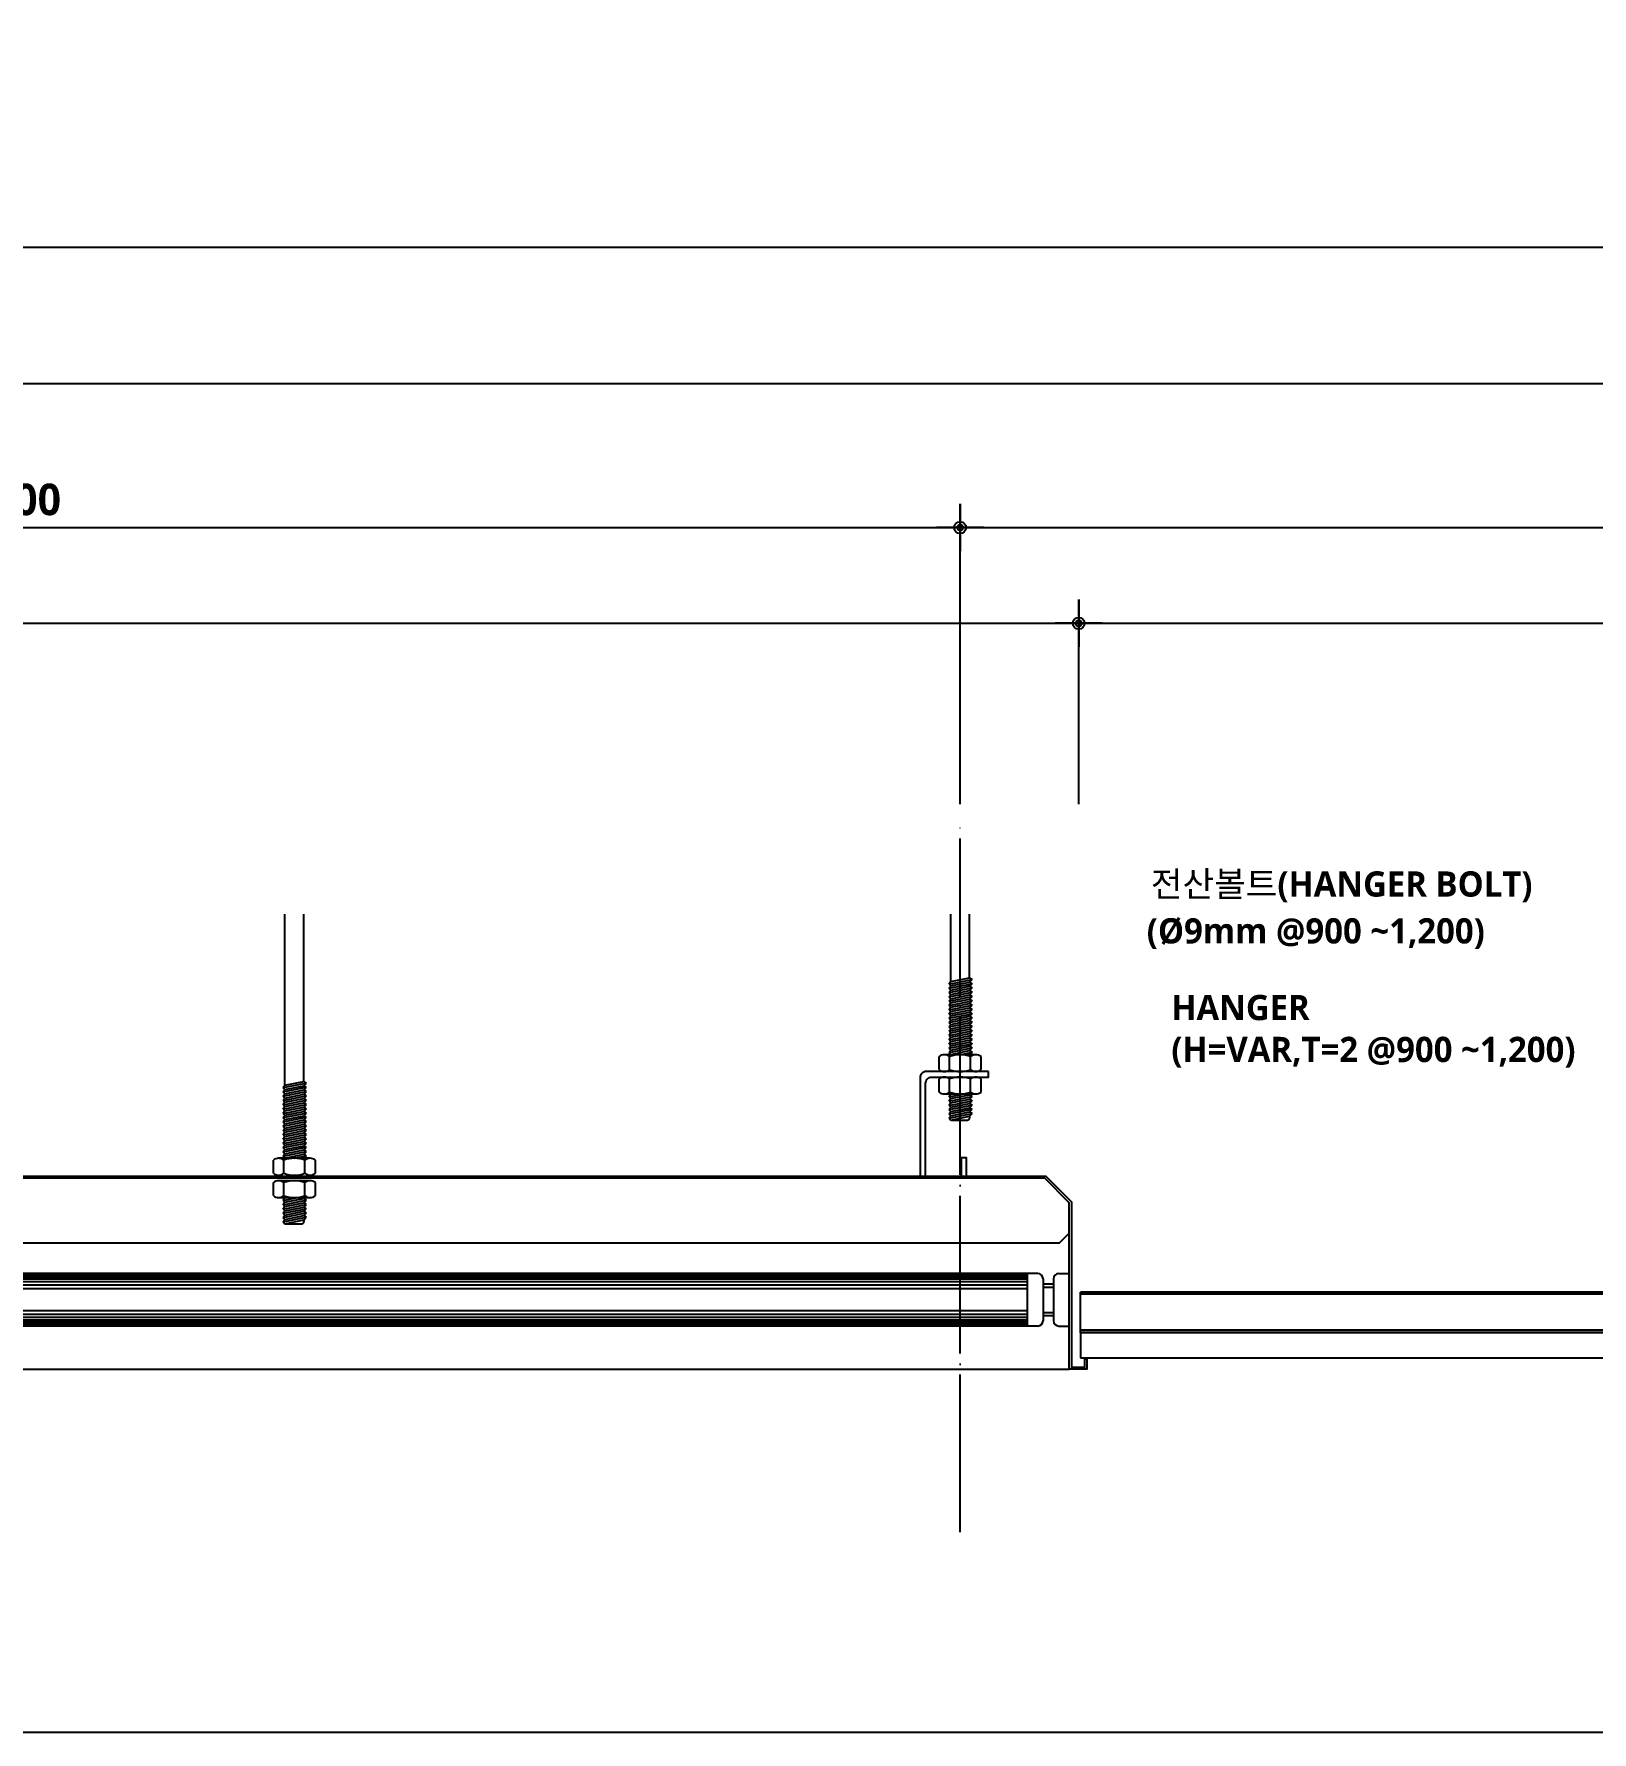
# Model space of a CAD drawing. Header units: millimetres. Extents: x 200 to 163856, y 0 to 163394.
# Drawn here: x 45920 to 47402, y 200 to 1816 of the extents above; entities that cross this region are included whole.
import ezdxf

# ---------------------------------------------------------------- set-up
doc = ezdxf.new("R2010")
doc.units = ezdxf.units.MM
doc.header["$LTSCALE"] = 10
doc.linetypes.add('CEN', pattern=[62, 60, -1, 0, -1])
doc.linetypes.add('DASHDOT2', pattern=[17, 15, -1, 0, -1])
doc.layers.get('DEFPOINTS').update_dxf_attribs({"color": 181})
for name, color, linetype in [('7', 7, 'Continuous'), ('A-ANNO-GRA1', 7, 'Continuous'), ('A-ANNO-TEXT1', 7, 'Continuous'), ('A-ST-AXIS-DIM', 7, 'Continuous'), ('CEN', 1, 'CEN'), ('DIM', 4, 'Continuous'), ('FIN', 6, 'Continuous'), ('FOR', 4, 'Continuous'), ('HA', 8, 'Continuous'), ('MT', 10, 'Continuous'), ('WA3', 7, 'Continuous')]:
    doc.layers.add(name, color=color, linetype=linetype)
doc.styles.add('2020음성 1차', font='')
doc.styles.get('2020음성 1차').set_extended_font_data('NanumGothic', bold=True)
doc.dimstyles.new('NDIM10', dxfattribs={"dimscale": 10, "dimtxt": 3, "dimasz": 0.75, "dimexe": 2, "dimexo": 2, "dimgap": 1, "dimtad": 1, "dimdec": 1, "dimdsep": 46, "dimtxsty": '2020음성 1차', "dimblk": 'Z_DOT', "dimcen": 3, "dimdle": 3, "dimclrd": 256, "dimclre": 256, "dimclrt": 3, "dimadec": 0, "dimazin": 0, "dimtfac": 1, "dimtdec": 1, "dimtix": 1, "dimtmove": 2, "dimatfit": 3, "dimfxl": 1, "dimtolj": 1, "dimtzin": 0, "dimlwd": -1, "dimlwe": -1, "dimarcsym": 0})

# ---------------------------------------------------------------- blocks, each defined once
blk = doc.blocks.new('Z_DOT')
at = {"layer": 'DIM', "color": 0}
for p, q in [((0, -3), (0, 3)), ((-3, 0), (3, 0))]:
    blk.add_line(p, q, dxfattribs=at)
for radius in [0.75, 0.375]:
    blk.add_circle((0, 0), radius, dxfattribs=at)
blk = doc.blocks.new('*D6494')
at = {"layer": 'A-ST-AXIS-DIM'}
for p, q in [((46913.5, 1083.3), (46913.5, 1275.4)), ((48125.5, 1083.3), (48125.5, 1275.4)), ((46921, 1255.4), (48118, 1255.4))]:
    blk.add_line(p, q, dxfattribs=at)
at = {"layer": 'DEFPOINTS', "color": 0}
for p in [(48125.5, 1255.4), (46913.5, 1063.3), (48125.5, 1063.3)]:
    blk.add_point(p, dxfattribs=at)
at = {"layer": 'A-ST-AXIS-DIM', "linetype": 'ByBlock', "xscale": 7.5, "yscale": 7.5, "zscale": 7.5, "rotation": 180}
blk.add_blockref('Z_DOT', (46913.5, 1255.4), dxfattribs=at)
at = {"layer": 'A-ST-AXIS-DIM', "linetype": 'ByBlock', "xscale": 7.5, "yscale": 7.5, "zscale": 7.5}
blk.add_blockref('Z_DOT', (48125.5, 1255.4), dxfattribs=at)
at = {"layer": 'A-ST-AXIS-DIM', "color": 3, "insert": (47519.5, 1281.8), "char_height": 30, "attachment_point": 5, "style": '2020음성 1차'}
blk.add_mtext('\\A1;1212', dxfattribs=at)
blk = doc.blocks.new('*D6495')
at = {"layer": 'A-ST-AXIS-DIM'}
for p, q in [((44477, 1083.3), (44477, 1275.4)), ((46913.5, 1083.3), (46913.5, 1275.4)), ((44484.5, 1255.4), (46906, 1255.4))]:
    blk.add_line(p, q, dxfattribs=at)
at = {"layer": 'DEFPOINTS', "color": 0}
for p in [(46913.5, 1255.4), (44477, 1063.3), (46913.5, 1063.3)]:
    blk.add_point(p, dxfattribs=at)
at = {"layer": 'A-ST-AXIS-DIM', "linetype": 'ByBlock', "xscale": 7.5, "yscale": 7.5, "zscale": 7.5, "rotation": 180}
blk.add_blockref('Z_DOT', (44477, 1255.4), dxfattribs=at)
at = {"layer": 'A-ST-AXIS-DIM', "linetype": 'ByBlock', "xscale": 7.5, "yscale": 7.5, "zscale": 7.5}
blk.add_blockref('Z_DOT', (46913.5, 1255.4), dxfattribs=at)
at = {"layer": 'A-ST-AXIS-DIM', "color": 3, "insert": (45695.2, 1282.9), "char_height": 30, "attachment_point": 5, "style": '2020음성 1차'}
blk.add_mtext('\\A1;VAR.', dxfattribs=at)
blk = doc.blocks.new('*D6497')
at = {"layer": 'A-ST-AXIS-DIM'}
for p, q in [((46800.7, 1083.3), (46800.7, 1366.5)), ((48600.7, 1083.3), (48600.7, 1366.5)), ((46808.2, 1346.5), (48593.2, 1346.5))]:
    blk.add_line(p, q, dxfattribs=at)
at = {"layer": 'DEFPOINTS', "color": 0}
for p in [(48600.7, 1346.5), (46800.7, 1063.3), (48600.7, 1063.3)]:
    blk.add_point(p, dxfattribs=at)
at = {"layer": 'A-ST-AXIS-DIM', "linetype": 'ByBlock', "xscale": 7.5, "yscale": 7.5, "zscale": 7.5, "rotation": 180}
blk.add_blockref('Z_DOT', (46800.7, 1346.5), dxfattribs=at)
at = {"layer": 'A-ST-AXIS-DIM', "linetype": 'ByBlock', "xscale": 7.5, "yscale": 7.5, "zscale": 7.5}
blk.add_blockref('Z_DOT', (48600.7, 1346.5), dxfattribs=at)
at = {"layer": 'A-ST-AXIS-DIM', "color": 3, "insert": (47700.7, 1373.1), "char_height": 30, "attachment_point": 5, "style": '2020음성 1차'}
blk.add_mtext('\\A1;1800', dxfattribs=at)
blk = doc.blocks.new('*D6498')
at = {"layer": 'A-ST-AXIS-DIM'}
for p, q in [((45000.7, 1083.3), (45000.7, 1366.5)), ((46800.7, 1083.3), (46800.7, 1366.5)), ((45008.2, 1346.5), (46793.2, 1346.5))]:
    blk.add_line(p, q, dxfattribs=at)
at = {"layer": 'DEFPOINTS', "color": 0}
for p in [(46800.7, 1346.5), (45000.7, 1063.3), (46800.7, 1063.3)]:
    blk.add_point(p, dxfattribs=at)
at = {"layer": 'A-ST-AXIS-DIM', "linetype": 'ByBlock', "xscale": 7.5, "yscale": 7.5, "zscale": 7.5, "rotation": 180}
blk.add_blockref('Z_DOT', (45000.7, 1346.5), dxfattribs=at)
at = {"layer": 'A-ST-AXIS-DIM', "linetype": 'ByBlock', "xscale": 7.5, "yscale": 7.5, "zscale": 7.5}
blk.add_blockref('Z_DOT', (46800.7, 1346.5), dxfattribs=at)
at = {"layer": 'A-ST-AXIS-DIM', "color": 3, "insert": (45900.7, 1373.1), "char_height": 30, "attachment_point": 5, "style": '2020음성 1차'}
blk.add_mtext('\\A1;1800', dxfattribs=at)

msp = doc.modelspace()

# ---------------------------------------------------------------- linework, layer by layer
at = {"layer": '7'}
msp.add_line((44485.88118, 545.39942), (46904.59819, 545.39942), dxfattribs=at)
at = {"layer": 'A-ANNO-GRA1'}
for p, q in [((42200, 1613.48771), (49294.9654, 1613.48771)), ((42200, 1483.48771), (49294.9654, 1483.48771))]:
    msp.add_line(p, q, dxfattribs=at)
at = {"layer": 'A-ST-AXIS-DIM'}
for points in [[(46164.70172, 988.53245, 0, 10, 0), (46164.70172, 1018.53245, 0, 0, 0), (46164.70172, 1087.88806, 0, 0, 0), (46001.89888, 1087.88806, 0, 0, 0)], [(46811.01947, 938.55002, 0, 10, 0), (46836.50744, 954.3729, 0, 0, 0), (46920.81111, 1006.70845, 0, 0, 0), (46970.81111, 1006.70845, 0, 0, 0)], [(46829.51069, 827.64814, 0, 10, 0), (46855.06332, 843.36639, 0, 0, 0), (46934.67952, 892.34091, 0, 0, 0), (46984.67952, 892.34091, 0, 0, 0)]]:
    msp.add_lwpolyline(points, format="xyseb", dxfattribs=at)
at = {"layer": 'CEN', "linetype": 'DASHDOT2'}
msp.add_line((46800.71975, 390.20891), (46800.71975, 1063.3156), dxfattribs=at)
at = {"layer": 'DEFPOINTS'}
msp.add_lwpolyline([(42200, 200), (49294.9654, 200), (49294.9654, 5740), (42200, 5740)], close=True, dxfattribs=at)
at = {"layer": 'FIN'}
for p, q in [((48995.17464, 580.08376), (46915.31814, 580.08376)), ((46915.31814, 580.08376), (46915.31814, 556.08376)), ((46915.31814, 556.08376), (48123.31814, 556.08376))]:
    msp.add_line(p, q, dxfattribs=at)
at = {"layer": 'FOR'}
for q in [(44495.41663, 665.2463), (46904.59819, 674.78176)]:
    msp.add_line((46895.06273, 665.2463), q, dxfattribs=at)
msp.add_lwpolyline([(44471.14398, 555.39942), (44469.14398, 555.39942), (44471.14398, 555.39942), (44471.14398, 547.39942), (44483.88118, 547.39942), (44483.88118, 704.64406), (44508.37289, 729.13577), (46882.10647, 729.13577), (46906.59819, 704.64406), (46906.59819, 547.39942), (46919.33538, 547.39942), (46919.33538, 555.39942), (46921.33538, 555.39942), (46921.33538, 545.39942), (46904.59819, 545.39942), (46904.59819, 703.81563), (46881.27805, 727.13577), (44509.20132, 727.13577), (44485.88118, 703.81563), (44485.88118, 545.39942), (44469.14398, 545.39942), (44469.14398, 555.39942)], dxfattribs=at)
at = {"layer": 'HA'}
for p, q in [((46874.59819, 636.49848), (44515.88118, 636.49848)), ((46864.59819, 635.99848), (44525.88118, 635.99848)), ((46864.59819, 635.49848), (44525.88118, 635.49848)), ((46864.59819, 634.49848), (44525.88118, 634.49848)), ((46864.59819, 632.99848), (44525.88118, 632.99848)), ((46864.59819, 630.99848), (44525.88118, 630.99848)), ((46864.59819, 636.49848), (46864.59819, 586.49848)), ((46879.59819, 631.49848), (46879.59819, 591.49848)), ((46889.59819, 631.49848), (46889.59819, 591.49848)), ((46894.59819, 636.49848), (46904.59819, 636.49848)), ((46864.59819, 628.49848), (44525.88118, 628.49848)), ((46864.59819, 625.49848), (44525.88118, 625.49848)), ((46864.59819, 621.99848), (44525.88118, 621.99848)), ((46879.59819, 626.49848), (46889.59819, 626.49848)), ((46879.59819, 623.49848), (46889.59819, 623.49848)), ((46864.59819, 600.99848), (44525.88118, 600.99848)), ((46879.59819, 599.49848), (46889.59819, 599.49848)), ((46874.59819, 586.49848), (44515.88118, 586.49848)), ((46864.59819, 597.49848), (44525.88118, 597.49848)), ((46864.59819, 594.49848), (44525.88118, 594.49848)), ((46864.59819, 591.99848), (44525.88118, 591.99848)), ((46864.59819, 589.99848), (44525.88118, 589.99848)), ((46864.59819, 588.49848), (44525.88118, 588.49848)), ((46864.59819, 587.49848), (44525.88118, 587.49848)), ((46864.59819, 586.99848), (44525.88118, 586.99848)), ((46879.59819, 596.49848), (46889.59819, 596.49848)), ((46894.59819, 586.49848), (46904.59819, 586.49848))]:
    msp.add_line(p, q, dxfattribs=at)
for centre, start, end in [((46874.59819, 631.49848), 0, 90), ((46894.59819, 631.49848), 90, 180), ((46874.59819, 591.49848), 270, 0), ((46894.59819, 591.49848), 180, 270)]:
    msp.add_arc(centre, 5, start, end, dxfattribs=at)
at = {"layer": 'MT'}
for p, q in [((46158.31858, 815.73751), (46158.31858, 978.65012)), ((46176.31858, 819.33589), (46176.31858, 978.65012)), ((46791.71975, 914.39103), (46791.71975, 978.65012)), ((46809.71975, 917.98941), (46809.71975, 978.65012)), ((46790.15061, 912.03777), (46812.073, 916.42028)), ((46790.15061, 912.03777), (46791.71975, 914.39103)), ((46790.15061, 907.95857), (46812.073, 912.34108)), ((46790.15061, 912.03777), (46791.71975, 910.31188)), ((46790.15061, 907.95857), (46791.71975, 910.31183)), ((46790.15061, 903.87937), (46812.073, 908.26188)), ((46790.15061, 907.95857), (46791.71975, 906.23268)), ((46790.15061, 903.87937), (46791.71975, 906.23263)), ((46791.71975, 914.39103), (46809.71975, 917.98941)), ((46791.71975, 910.31188), (46809.71975, 913.91026)), ((46791.71975, 910.31183), (46809.71975, 913.91021)), ((46791.71975, 906.23268), (46809.71975, 909.83106)), ((46791.71975, 906.23263), (46809.71975, 909.83101)), ((46791.71975, 902.15348), (46809.71975, 905.75186)), ((46791.71975, 902.15343), (46809.71975, 905.75181)), ((46809.71975, 917.98941), (46812.073, 916.42028)), ((46809.71975, 913.91026), (46812.073, 916.42028)), ((46809.71975, 913.91021), (46812.073, 912.34108)), ((46809.71975, 909.83106), (46812.073, 912.34108)), ((46809.71975, 909.83101), (46812.073, 908.26188)), ((46809.71975, 905.75186), (46812.073, 908.26188)), ((46809.71975, 905.75181), (46812.073, 904.18268)), ((46790.15061, 899.80017), (46812.073, 904.18268)), ((46790.15061, 903.87937), (46791.71975, 902.15348)), ((46790.15061, 899.80017), (46791.71975, 902.15343)), ((46790.15061, 895.72097), (46812.073, 900.10348)), ((46790.15061, 899.80017), (46791.71975, 898.07428)), ((46790.15061, 895.72097), (46791.71975, 898.07423)), ((46790.15061, 891.64177), (46812.073, 896.02428)), ((46790.15061, 895.72097), (46791.71975, 893.99508)), ((46790.15061, 891.64177), (46791.71975, 893.99503)), ((46790.15061, 887.56257), (46812.073, 891.94508)), ((46790.15061, 891.64177), (46791.71975, 889.91588)), ((46790.15061, 887.56257), (46791.71975, 889.91583)), ((46791.71975, 898.07428), (46809.71975, 901.67266)), ((46791.71975, 898.07423), (46809.71975, 901.67261)), ((46791.71975, 893.99508), (46809.71975, 897.59346)), ((46791.71975, 893.99503), (46809.71975, 897.59341)), ((46791.71975, 889.91588), (46809.71975, 893.51426)), ((46791.71975, 889.91583), (46809.71975, 893.51421)), ((46791.71975, 885.83668), (46809.71975, 889.43506)), ((46791.71975, 885.83663), (46809.71975, 889.43501)), ((46809.71975, 901.67266), (46812.073, 904.18268)), ((46809.71975, 901.67261), (46812.073, 900.10348)), ((46809.71975, 897.59346), (46812.073, 900.10348)), ((46809.71975, 897.59341), (46812.073, 896.02428)), ((46809.71975, 893.51426), (46812.073, 896.02428)), ((46809.71975, 893.51421), (46812.073, 891.94508)), ((46809.71975, 889.43506), (46812.073, 891.94508)), ((46809.71975, 889.43501), (46812.073, 887.86588)), ((46790.15061, 883.48337), (46812.073, 887.86588)), ((46790.15061, 887.56257), (46791.71975, 885.83668)), ((46790.15061, 883.48337), (46791.71975, 885.83663)), ((46790.15061, 879.40417), (46812.073, 883.78668)), ((46790.15061, 883.48337), (46791.71975, 881.75748)), ((46790.15061, 879.40417), (46791.71975, 881.75743)), ((46790.15061, 875.32497), (46812.073, 879.70748)), ((46790.15061, 879.40417), (46791.71975, 877.67828)), ((46790.15061, 875.32497), (46791.71975, 877.67823)), ((46790.15061, 871.24577), (46812.073, 875.62828)), ((46790.15061, 875.32497), (46791.71975, 873.59908)), ((46790.15061, 871.24577), (46791.71975, 873.59903)), ((46791.71975, 881.75748), (46809.71975, 885.35586)), ((46791.71975, 881.75743), (46809.71975, 885.35581)), ((46791.71975, 877.67828), (46809.71975, 881.27666)), ((46791.71975, 877.67823), (46809.71975, 881.27661)), ((46791.71975, 873.59908), (46809.71975, 877.19746)), ((46791.71975, 873.59903), (46809.71975, 877.19741)), ((46791.71975, 869.51988), (46809.71975, 873.11826)), ((46791.71975, 869.51983), (46809.71975, 873.11821)), ((46809.71975, 885.35586), (46812.073, 887.86588)), ((46809.71975, 885.35581), (46812.073, 883.78668)), ((46809.71975, 881.27666), (46812.073, 883.78668)), ((46809.71975, 881.27661), (46812.073, 879.70748)), ((46809.71975, 877.19746), (46812.073, 879.70748)), ((46809.71975, 877.19741), (46812.073, 875.62828)), ((46809.71975, 873.11826), (46812.073, 875.62828)), ((46809.71975, 873.11821), (46812.073, 871.54908)), ((46790.15061, 867.16657), (46812.073, 871.54908)), ((46790.15061, 871.24577), (46791.71975, 869.51988)), ((46790.15061, 867.16657), (46791.71975, 869.51983)), ((46790.15061, 863.08737), (46812.073, 867.46988)), ((46790.15061, 867.16657), (46791.71975, 865.44068)), ((46790.15061, 863.08737), (46791.71975, 865.44063)), ((46790.15061, 859.00817), (46812.073, 863.39068)), ((46790.15061, 863.08737), (46791.71975, 861.36148)), ((46790.15061, 859.00817), (46791.71975, 861.36143)), ((46790.15061, 854.92897), (46812.073, 859.31148)), ((46790.15061, 859.00817), (46791.71975, 857.28228)), ((46790.15061, 854.92897), (46791.71975, 857.28223)), ((46791.71975, 865.44068), (46809.71975, 869.03906)), ((46791.71975, 865.44063), (46809.71975, 869.03901)), ((46791.71975, 861.36148), (46809.71975, 864.95986)), ((46791.71975, 861.36143), (46809.71975, 864.95981)), ((46791.71975, 857.28228), (46809.71975, 860.88066)), ((46791.71975, 857.28223), (46809.71975, 860.88061)), ((46791.71975, 853.20308), (46809.71975, 856.80146)), ((46791.71975, 853.20303), (46809.71975, 856.80141)), ((46809.71975, 869.03906), (46812.073, 871.54908)), ((46809.71975, 869.03901), (46812.073, 867.46988)), ((46809.71975, 864.95986), (46812.073, 867.46988)), ((46809.71975, 864.95981), (46812.073, 863.39068)), ((46809.71975, 860.88066), (46812.073, 863.39068)), ((46809.71975, 860.88061), (46812.073, 859.31148)), ((46809.71975, 856.80146), (46812.073, 859.31148)), ((46809.71975, 856.80141), (46812.073, 855.23228)), ((46780.71975, 830.52892), (46780.71975, 843.05821)), ((46815.71975, 844.77403), (46785.71975, 844.77403)), ((46790.15061, 850.84977), (46812.073, 855.23228)), ((46790.15061, 854.92897), (46791.71975, 853.20308)), ((46790.15061, 850.84977), (46791.71975, 853.20303)), ((46790.15061, 846.77057), (46812.073, 851.15308)), ((46790.15061, 850.84977), (46791.71975, 849.12388)), ((46790.15061, 846.77057), (46791.71975, 849.12383)), ((46790.15061, 846.77057), (46791.71975, 845.04468)), ((46790.71975, 830.48937), (46790.71975, 843.05821)), ((46791.71975, 849.12388), (46809.71975, 852.72226)), ((46791.71975, 849.12383), (46809.71975, 852.72221)), ((46791.71975, 845.04468), (46809.71975, 848.64306)), ((46791.71975, 845.04463), (46809.71975, 848.64301)), ((46800.56863, 844.77403), (46812.073, 847.07388)), ((46809.71975, 852.72226), (46812.073, 855.23228)), ((46809.71975, 852.72221), (46812.073, 851.15308)), ((46809.71975, 848.64306), (46812.073, 851.15308)), ((46809.71975, 848.64301), (46812.073, 847.07388)), ((46809.91679, 844.77403), (46812.073, 847.07388)), ((46810.71975, 830.48937), (46810.71975, 843.05821)), ((46820.71975, 830.52892), (46820.71975, 843.05821)), ((46156.74945, 813.38425), (46178.67184, 817.76676)), ((46156.74945, 813.38425), (46158.31858, 815.73751)), ((46156.74945, 809.30505), (46178.67184, 813.68756)), ((46156.74945, 813.38425), (46158.31858, 811.65837)), ((46156.74945, 809.30505), (46158.31858, 811.65831)), ((46156.74945, 805.22585), (46178.67184, 809.60836)), ((46156.74945, 809.30505), (46158.31858, 807.57917)), ((46158.31858, 815.73751), (46176.31858, 819.33589)), ((46158.31858, 811.65837), (46176.31858, 815.25675)), ((46158.31858, 811.65831), (46176.31858, 815.25669)), ((46158.31858, 807.57917), (46176.31858, 811.17755)), ((46158.31858, 807.57911), (46176.31858, 811.17749)), ((46176.31858, 819.33589), (46178.67184, 817.76676)), ((46176.31858, 815.25675), (46178.67184, 817.76676)), ((46176.31858, 815.25669), (46178.67184, 813.68756)), ((46176.31858, 811.17755), (46178.67184, 813.68756)), ((46176.31858, 811.17749), (46178.67184, 809.60836)), ((46176.31858, 807.09835), (46178.67184, 809.60836)), ((46780.71975, 809.23041), (46780.71975, 821.7597)), ((46785.71975, 823.51459), (46790.71975, 823.51459)), ((46790.71975, 823.51459), (46810.71975, 823.51459)), ((46790.71975, 809.19086), (46790.71975, 821.7597)), ((46810.71975, 823.51459), (46815.71975, 823.51459)), ((46810.71975, 809.19086), (46810.71975, 821.7597)), ((46820.71975, 809.23041), (46820.71975, 821.7597)), ((46156.74945, 805.22585), (46158.31858, 807.57911)), ((46156.74945, 801.14665), (46178.67184, 805.52916)), ((46156.74945, 805.22585), (46158.31858, 803.49997)), ((46156.74945, 801.14665), (46158.31858, 803.49991)), ((46156.74945, 797.06745), (46178.67184, 801.44996)), ((46156.74945, 801.14665), (46158.31858, 799.42077)), ((46156.74945, 797.06745), (46158.31858, 799.42071)), ((46156.74945, 792.98825), (46178.67184, 797.37076)), ((46156.74945, 797.06745), (46158.31858, 795.34157)), ((46156.74945, 792.98825), (46158.31858, 795.34151)), ((46156.74945, 788.90905), (46178.67184, 793.29156)), ((46156.74945, 792.98825), (46158.31858, 791.26237)), ((46158.31858, 803.49997), (46176.31858, 807.09835)), ((46158.31858, 803.49991), (46176.31858, 807.09829)), ((46158.31858, 799.42077), (46176.31858, 803.01915)), ((46158.31858, 799.42071), (46176.31858, 803.01909)), ((46158.31858, 795.34157), (46176.31858, 798.93995)), ((46158.31858, 795.34151), (46176.31858, 798.93989)), ((46158.31858, 791.26237), (46176.31858, 794.86075)), ((46158.31858, 791.26231), (46176.31858, 794.86069)), ((46176.31858, 807.09829), (46178.67184, 805.52916)), ((46176.31858, 803.01915), (46178.67184, 805.52916)), ((46176.31858, 803.01909), (46178.67184, 801.44996)), ((46176.31858, 798.93995), (46178.67184, 801.44996)), ((46176.31858, 798.93989), (46178.67184, 797.37076)), ((46176.31858, 794.86075), (46178.67184, 797.37076)), ((46176.31858, 794.86069), (46178.67184, 793.29156)), ((46176.31858, 790.78155), (46178.67184, 793.29156)), ((46785.71975, 807.47552), (46790.71975, 807.47552)), ((46790.15061, 804.68006), (46804.13423, 807.47552)), ((46790.15061, 804.68006), (46791.71975, 807.03332)), ((46790.15061, 800.60086), (46812.073, 804.98336)), ((46790.15061, 804.68006), (46791.71975, 802.95417)), ((46790.15061, 800.60086), (46791.71975, 802.95412)), ((46790.15061, 796.52166), (46812.073, 800.90416)), ((46790.15061, 800.60086), (46791.71975, 798.87497)), ((46790.15061, 796.52166), (46791.71975, 798.87492)), ((46790.15061, 792.44246), (46812.073, 796.82496)), ((46790.15061, 796.52166), (46791.71975, 794.79577)), ((46790.15061, 792.44246), (46791.71975, 794.79572)), ((46790.15061, 788.36326), (46812.073, 792.74576)), ((46790.15061, 792.44246), (46791.71975, 790.71657)), ((46790.71975, 807.47552), (46810.71975, 807.47552)), ((46791.31775, 807.47552), (46791.71975, 807.03337)), ((46791.67779, 807.47552), (46791.71975, 807.42937)), ((46791.67779, 807.47552), (46791.71975, 807.42937)), ((46791.71975, 807.03337), (46793.9315, 807.47552)), ((46791.71975, 807.03332), (46793.93178, 807.47552)), ((46791.71975, 807.42932), (46791.95089, 807.47552)), ((46791.71975, 807.42932), (46791.95089, 807.47552)), ((46791.71975, 802.95417), (46809.71975, 806.55255)), ((46791.71975, 802.95412), (46809.71975, 806.5525)), ((46791.71975, 798.87497), (46809.71975, 802.47335)), ((46791.71975, 798.87492), (46809.71975, 802.4733)), ((46791.71975, 794.79577), (46809.71975, 798.39415)), ((46791.71975, 794.79572), (46809.71975, 798.3941)), ((46791.71975, 790.71657), (46809.71975, 794.31495)), ((46791.71975, 790.71652), (46809.71975, 794.3149)), ((46809.71975, 806.55255), (46810.58508, 807.47552)), ((46809.71975, 806.5525), (46812.073, 804.98336)), ((46809.71975, 802.47335), (46812.073, 804.98336)), ((46809.71975, 802.4733), (46812.073, 800.90416)), ((46809.71975, 798.39415), (46812.073, 800.90416)), ((46809.71975, 798.3941), (46812.073, 796.82496)), ((46809.71975, 794.31495), (46812.073, 796.82496)), ((46809.71975, 794.3149), (46812.073, 792.74576)), ((46809.71975, 790.23575), (46812.073, 792.74576)), ((46810.71975, 807.47552), (46815.71975, 807.47552)), ((46156.74945, 788.90905), (46158.31858, 791.26231)), ((46156.74945, 784.82985), (46178.67184, 789.21236)), ((46156.74945, 788.90905), (46158.31858, 787.18317)), ((46156.74945, 784.82985), (46158.31858, 787.18311)), ((46156.74945, 780.75065), (46178.67184, 785.13316)), ((46156.74945, 784.82985), (46158.31858, 783.10397)), ((46156.74945, 780.75065), (46158.31858, 783.10391)), ((46156.74945, 776.67145), (46178.67184, 781.05396)), ((46156.74945, 780.75065), (46158.31858, 779.02477)), ((46156.74945, 776.67145), (46158.31858, 779.02471)), ((46156.74945, 772.59225), (46178.67184, 776.97476)), ((46156.74945, 776.67145), (46158.31858, 774.94557)), ((46158.31858, 787.18317), (46176.31858, 790.78155)), ((46158.31858, 787.18311), (46176.31858, 790.78149)), ((46158.31858, 783.10397), (46176.31858, 786.70235)), ((46158.31858, 783.10391), (46176.31858, 786.70229)), ((46158.31858, 779.02477), (46176.31858, 782.62315)), ((46158.31858, 779.02471), (46176.31858, 782.62309)), ((46158.31858, 774.94557), (46176.31858, 778.54395)), ((46158.31858, 774.94551), (46176.31858, 778.54389)), ((46176.31858, 790.78149), (46178.67184, 789.21236)), ((46176.31858, 786.70235), (46178.67184, 789.21236)), ((46176.31858, 786.70229), (46178.67184, 785.13316)), ((46176.31858, 782.62315), (46178.67184, 785.13316)), ((46176.31858, 782.62309), (46178.67184, 781.05396)), ((46176.31858, 778.54395), (46178.67184, 781.05396)), ((46176.31858, 778.54389), (46178.67184, 776.97476)), ((46176.31858, 774.46475), (46178.67184, 776.97476)), ((46790.15061, 788.36326), (46791.71975, 790.71652)), ((46790.15061, 784.28406), (46812.073, 788.66656)), ((46790.15061, 788.36326), (46791.71975, 786.63737)), ((46790.15061, 784.28406), (46791.71975, 786.63732)), ((46790.15061, 784.28406), (46791.71975, 782.55817)), ((46791.71975, 786.63737), (46809.71975, 790.23575)), ((46791.71975, 786.63732), (46809.71975, 790.2357)), ((46791.71975, 782.55817), (46809.71975, 786.15655)), ((46791.71975, 782.55812), (46809.71975, 786.1565)), ((46791.71975, 782.55812), (46807.71975, 782.55812)), ((46809.71975, 790.2357), (46812.073, 788.66656)), ((46809.71975, 786.15655), (46812.073, 788.66656)), ((46809.71975, 786.1565), (46809.71975, 784.55812)), ((46156.74945, 772.59225), (46158.31858, 774.94551)), ((46156.74945, 768.51305), (46178.67184, 772.89556)), ((46156.74945, 772.59225), (46158.31858, 770.86637)), ((46156.74945, 768.51305), (46158.31858, 770.86631)), ((46156.74945, 764.43385), (46178.67184, 768.81636)), ((46156.74945, 768.51305), (46158.31858, 766.78717)), ((46156.74945, 764.43385), (46158.31858, 766.78711)), ((46156.74945, 760.35465), (46178.67184, 764.73716)), ((46156.74945, 764.43385), (46158.31858, 762.70797)), ((46156.74945, 760.35465), (46158.31858, 762.70791)), ((46156.74945, 756.27545), (46178.67184, 760.65796)), ((46156.74945, 760.35465), (46158.31858, 758.62877)), ((46158.31858, 770.86637), (46176.31858, 774.46475)), ((46158.31858, 770.86631), (46176.31858, 774.46469)), ((46158.31858, 766.78717), (46176.31858, 770.38555)), ((46158.31858, 766.78711), (46176.31858, 770.38549)), ((46158.31858, 762.70797), (46176.31858, 766.30635)), ((46158.31858, 762.70791), (46176.31858, 766.30629)), ((46158.31858, 758.62877), (46176.31858, 762.22715)), ((46158.31858, 758.62871), (46176.31858, 762.22709)), ((46176.31858, 774.46469), (46178.67184, 772.89556)), ((46176.31858, 770.38555), (46178.67184, 772.89556)), ((46176.31858, 770.38549), (46178.67184, 768.81636)), ((46176.31858, 766.30635), (46178.67184, 768.81636)), ((46176.31858, 766.30629), (46178.67184, 764.73716)), ((46176.31858, 762.22715), (46178.67184, 764.73716)), ((46176.31858, 762.22709), (46178.67184, 760.65796)), ((46176.31858, 758.14795), (46178.67184, 760.65796)), ((46147.31858, 731.8754), (46147.31858, 744.4047)), ((46182.31858, 746.12052), (46152.31858, 746.12052)), ((46156.74945, 756.27545), (46158.31858, 758.62871)), ((46156.74945, 752.19625), (46178.67184, 756.57876)), ((46156.74945, 756.27545), (46158.31858, 754.54957)), ((46156.74945, 752.19625), (46158.31858, 754.54951)), ((46156.74945, 748.11705), (46178.67184, 752.49956)), ((46156.74945, 752.19625), (46158.31858, 750.47037)), ((46156.74945, 748.11705), (46158.31858, 750.47031)), ((46156.74945, 748.11705), (46158.31858, 746.39117)), ((46157.31858, 731.83585), (46157.31858, 744.4047)), ((46158.31858, 754.54957), (46176.31858, 758.14795)), ((46158.31858, 754.54951), (46176.31858, 758.14789)), ((46158.31858, 750.47037), (46176.31858, 754.06875)), ((46158.31858, 750.47031), (46176.31858, 754.06869)), ((46158.31858, 746.39117), (46176.31858, 749.98955)), ((46158.31858, 746.39111), (46176.31858, 749.98949)), ((46167.16746, 746.12052), (46178.67184, 748.42036)), ((46176.31858, 758.14789), (46178.67184, 756.57876)), ((46176.31858, 754.06875), (46178.67184, 756.57876)), ((46176.31858, 754.06869), (46178.67184, 752.49956)), ((46176.31858, 749.98955), (46178.67184, 752.49956)), ((46176.31858, 749.98949), (46178.67184, 748.42036)), ((46176.51563, 746.12052), (46178.67184, 748.42036)), ((46177.31858, 731.83585), (46177.31858, 744.4047)), ((46187.31858, 731.8754), (46187.31858, 744.4047)), ((46147.31858, 710.57689), (46147.31858, 723.10619)), ((46152.31858, 724.86107), (46157.31858, 724.86107)), ((46157.31858, 724.86107), (46177.31858, 724.86107)), ((46157.31858, 710.53734), (46157.31858, 723.10619)), ((46177.31858, 724.86107), (46182.31858, 724.86107)), ((46177.31858, 710.53734), (46177.31858, 723.10619)), ((46187.31858, 710.57689), (46187.31858, 723.10619)), ((46152.31858, 708.82201), (46157.31858, 708.82201)), ((46156.74945, 706.02654), (46170.73306, 708.82201)), ((46156.74945, 706.02654), (46158.31858, 708.3798)), ((46156.74945, 701.94734), (46178.67184, 706.32985)), ((46156.74945, 706.02654), (46158.31858, 704.30066)), ((46156.74945, 701.94734), (46158.31858, 704.3006)), ((46156.74945, 697.86814), (46178.67184, 702.25065)), ((46156.74945, 701.94734), (46158.31858, 700.22146)), ((46156.74945, 697.86814), (46158.31858, 700.2214)), ((46156.74945, 693.78894), (46178.67184, 698.17145)), ((46156.74945, 697.86814), (46158.31858, 696.14226)), ((46156.74945, 693.78894), (46158.31858, 696.1422)), ((46157.31858, 708.82201), (46177.31858, 708.82201)), ((46157.91659, 708.82201), (46158.31858, 708.37986)), ((46158.27662, 708.82201), (46158.31858, 708.77586)), ((46158.27662, 708.82201), (46158.31858, 708.77586)), ((46158.31858, 708.7758), (46158.54972, 708.82201)), ((46158.31858, 708.7758), (46158.54972, 708.82201)), ((46158.31858, 708.3798), (46160.53061, 708.82201)), ((46158.31858, 708.37986), (46160.53034, 708.82201)), ((46158.31858, 704.30066), (46176.31858, 707.89904)), ((46158.31858, 704.3006), (46176.31858, 707.89898)), ((46158.31858, 700.22146), (46176.31858, 703.81984)), ((46158.31858, 700.2214), (46176.31858, 703.81978)), ((46158.31858, 696.14226), (46176.31858, 699.74064)), ((46158.31858, 696.1422), (46176.31858, 699.74058)), ((46158.31858, 692.06306), (46176.31858, 695.66144)), ((46158.31858, 692.063), (46176.31858, 695.66138)), ((46176.31858, 707.89904), (46177.18391, 708.82201)), ((46176.31858, 707.89898), (46178.67184, 706.32985)), ((46176.31858, 703.81984), (46178.67184, 706.32985)), ((46176.31858, 703.81978), (46178.67184, 702.25065)), ((46176.31858, 699.74064), (46178.67184, 702.25065)), ((46176.31858, 699.74058), (46178.67184, 698.17145)), ((46176.31858, 695.66144), (46178.67184, 698.17145)), ((46176.31858, 695.66138), (46178.67184, 694.09225)), ((46177.31858, 708.82201), (46182.31858, 708.82201)), ((46156.74945, 689.70974), (46178.67184, 694.09225)), ((46156.74945, 693.78894), (46158.31858, 692.06306)), ((46156.74945, 689.70974), (46158.31858, 692.063)), ((46156.74945, 685.63054), (46178.67184, 690.01305)), ((46156.74945, 689.70974), (46158.31858, 687.98386)), ((46156.74945, 685.63054), (46158.31858, 687.9838)), ((46156.74945, 685.63054), (46158.31858, 683.90466)), ((46158.31858, 687.98386), (46176.31858, 691.58224)), ((46158.31858, 687.9838), (46176.31858, 691.58218)), ((46158.31858, 683.90466), (46176.31858, 687.50304)), ((46158.31858, 683.9046), (46176.31858, 687.50298)), ((46158.31858, 683.9046), (46174.31858, 683.9046)), ((46176.31858, 691.58224), (46178.67184, 694.09225)), ((46176.31858, 691.58218), (46178.67184, 690.01305)), ((46176.31858, 687.50304), (46178.67184, 690.01305)), ((46176.31858, 687.50298), (46176.31858, 685.9046))]:
    msp.add_line(p, q, dxfattribs=at)
for centre, radius, start, end in [((46785.71975, 836.63048), 8.1434, 52.12111501, 127.87888607), ((46800.71975, 814.77403), 29.99999, 70.52877198, 109.47122599), ((46815.71975, 836.63048), 8.1434, 52.12111501, 127.87888607), ((46785.71975, 836.77403), 8, 231.31781508, 308.68218595), ((46800.71975, 858.77403), 30, 250.52878097, 289.47122096), ((46815.71975, 836.77403), 8, 231.31781508, 308.68218595), ((46785.71975, 815.33197), 8.1434, 52.12111501, 127.87888607), ((46785.71975, 815.47552), 8, 231.31781508, 308.68218595), ((46800.71975, 793.47552), 29.99999, 70.52877198, 109.47122599), ((46800.71975, 837.47552), 30, 250.52878097, 289.47122096), ((46815.71975, 815.33197), 8.1434, 52.12111501, 127.87888607), ((46815.71975, 815.47552), 8, 231.31781508, 308.68218595), ((46807.71975, 784.55812), 2, 270, 0), ((46152.31858, 737.97697), 8.1434, 52.12111501, 127.87888607), ((46167.31858, 716.12052), 29.99999, 70.52877198, 109.47122599), ((46182.31858, 737.97697), 8.1434, 52.12111501, 127.87888607), ((46152.31858, 738.12052), 8, 231.31781508, 308.68218595), ((46167.31858, 760.12052), 30, 250.52878097, 289.47122096), ((46182.31858, 738.12052), 8, 231.31781508, 308.68218595), ((46152.31858, 716.67846), 8.1434, 52.12111501, 127.87888607), ((46167.31858, 694.82201), 29.99999, 70.52877198, 109.47122599), ((46182.31858, 716.67846), 8.1434, 52.12111501, 127.87888607), ((46152.31858, 716.82201), 8, 231.31781508, 308.68218595), ((46167.31858, 738.82201), 30, 250.52878097, 289.47122096), ((46182.31858, 716.82201), 8, 231.31781508, 308.68218595), ((46174.31858, 685.9046), 2, 270, 0)]:
    msp.add_arc(centre, radius, start, end, dxfattribs=at)
at = {"layer": 'WA3'}
for p, q in [((48995.17464, 618.71459), (46915.31814, 618.71459)), ((46915.31814, 580.08376), (46915.31814, 618.71459)), ((46915.31814, 617.04792), (48995.17464, 617.04792)), ((48995.17464, 582.38125), (46915.31814, 582.38125)), ((46915.31814, 580.71459), (48995.17464, 580.71459))]:
    msp.add_line(p, q, dxfattribs=at)
for points in [[(46827.61975, 828.71459), (46768.61975, 828.71459, 0.4142135624), (46762.61975, 822.71459), (46762.61975, 729.13577, 0.4142135624)], [(46767.81975, 729.13577), (46767.81975, 817.51459, -0.4142135624), (46773.81975, 823.51459), (46827.61975, 823.51459), (46827.61975, 828.71459)], [(46806.81975, 729.13577), (46806.81975, 746.70712), (46801.61975, 746.70712), (46801.61975, 729.13577, -0.4142135624)]]:
    msp.add_lwpolyline(points, format="xyb", dxfattribs=at)

# ---------------------------------------------------------------- texts
at = {"layer": 'A-ANNO-TEXT1', "style": '2020음성 1차'}
for s, p in [('전산볼트(HANGER BOLT)', (46982.12392, 995.23774)), ('(Ø9mm @900 ~1,200)', (46978.29672, 950.64473)), ('HANGER', (47001.67408, 877.62199)), ('(H=VAR,T=2 @900 ~1,200)', (47001.67408, 837.768))]:
    msp.add_text(s, height=24, dxfattribs=at).set_placement(p)

# ---------------------------------------------------------------- dimensions: what is measured, and where the dimension line sits
at = {"layer": 'A-ST-AXIS-DIM'}
for base, p1, p2, picture, middle in [((46800.71975, 1346.51386), (45000.71975, 1063.3156), (46800.71975, 1063.3156), '*D6498', (45900.71975, 1373.06925)), ((48600.71975, 1346.51386), (46800.71975, 1063.3156), (48600.71975, 1063.3156), '*D6497', (47700.71975, 1373.06925)), ((48125.46634, 1255.43462), (46913.46634, 1063.3156), (48125.46634, 1063.3156), '*D6494', (47519.46634, 1281.84087))]:
    dim = msp.add_linear_dim(base=base, p1=p1, p2=p2, dimstyle='NDIM10', override={"dimtxsty": '2020음성 1차'}, dxfattribs=at)
    dim.commit()
    dim.dimension.update_dxf_attribs({"geometry": picture, "text_midpoint": middle})
dim = msp.add_linear_dim(base=(46913.46634, 1255.43462), p1=(44477.01302, 1063.3156), p2=(46913.46634, 1063.3156), text='VAR.', dimstyle='NDIM10', override={"dimtxsty": '2020음성 1차'}, dxfattribs=at)
dim.commit()
dim.dimension.update_dxf_attribs({"geometry": '*D6495', "text_midpoint": (45695.23968, 1282.90621)})

doc.saveas('drawing.dxf')
